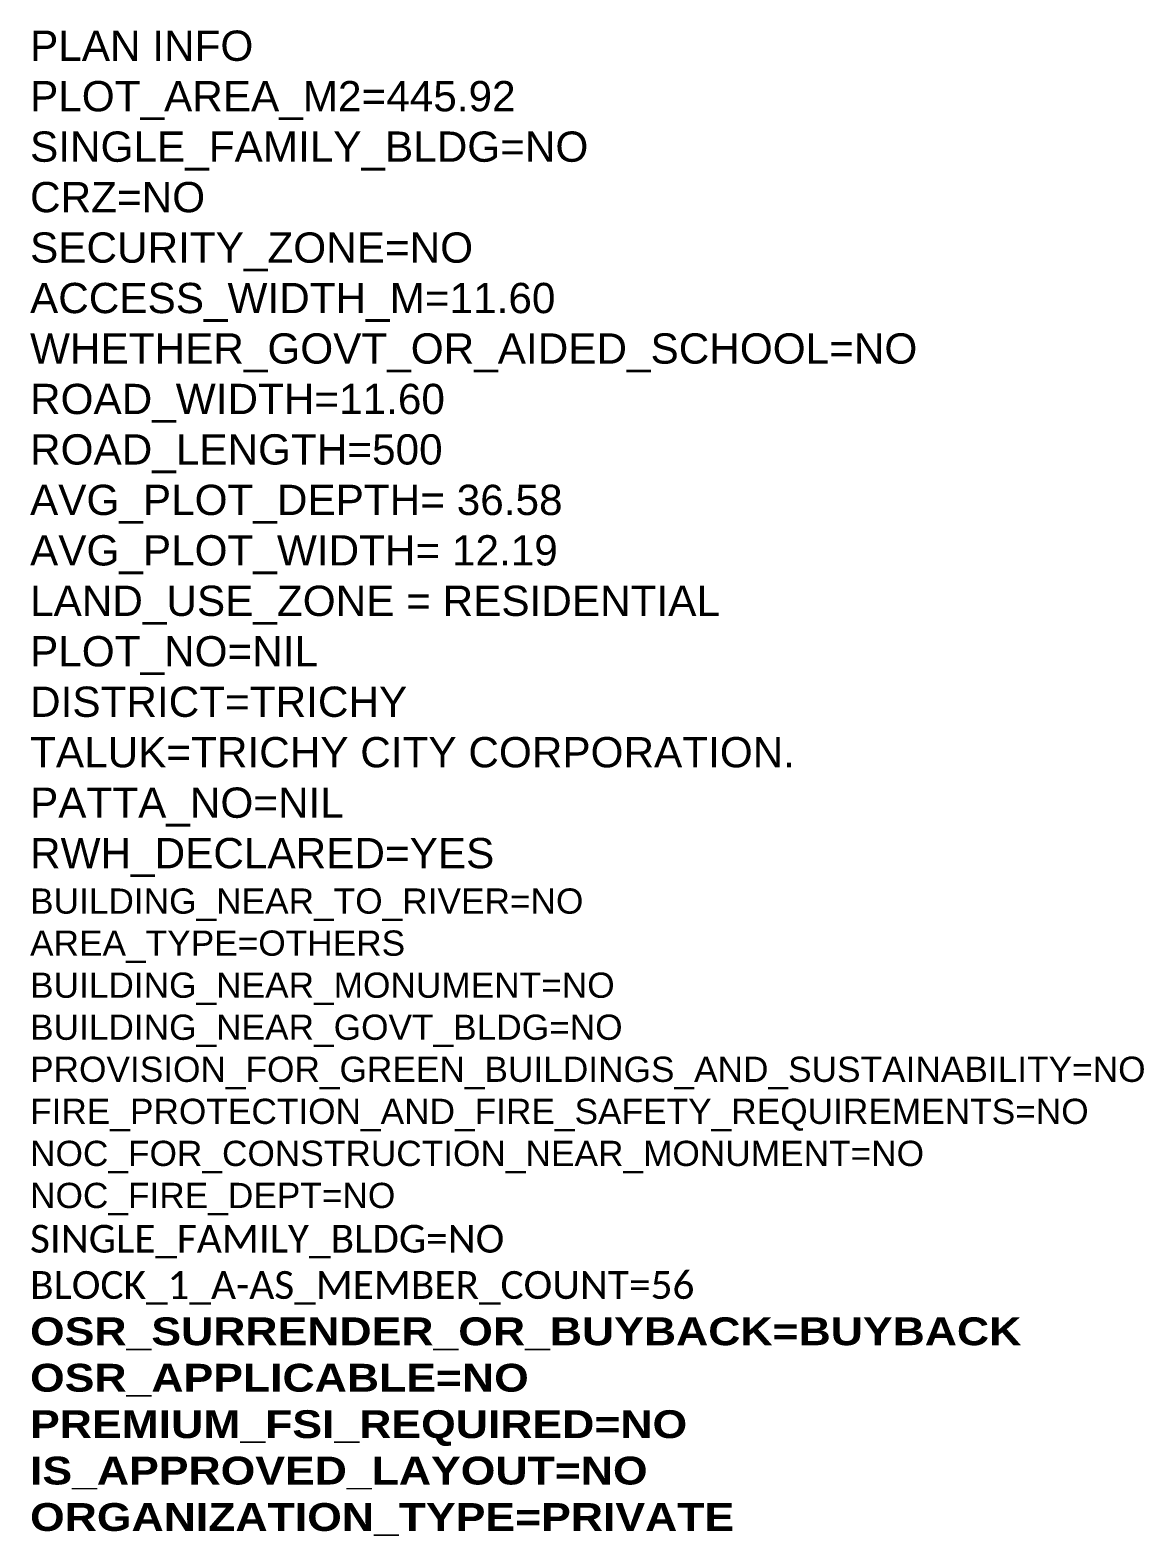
# Model space of a CAD drawing. Header units: metres. Extents: x 7608 to 7792, y -2400 to -2275.
# Drawn here: x 7755.48 to 7792.26, y -2332 to -2282.26 of the extents above; entities that cross this region are included whole.
import ezdxf

# ---------------------------------------------------------------- set-up
doc = ezdxf.new("R2010")
doc.units = ezdxf.units.M
doc.header["$MEASUREMENT"] = 0
doc.layers.add('PLAN_INFO', color=7, linetype='Continuous')
doc.styles.get("Standard").update_dxf_attribs({"font": 'arial.ttf'})

msp = doc.modelspace()

# ---------------------------------------------------------------- texts
at = {"layer": 'PLAN_INFO', "color": 1, "insert": (7755.47656, -2282.27653), "char_height": 1, "width": 36.1755827, "attachment_point": 1}
msp.add_mtext('PLAN INFO\\PPLOT_AREA_M2=445.92\\PSINGLE_FAMILY_BLDG=NO\\PCRZ=NO\\PSECURITY_ZONE=NO\\PACCESS_WIDTH_M=11.60\\PWHETHER_GOVT_OR_AIDED_SCHOOL=NO\\PROAD_WIDTH=11.60\\PROAD_LENGTH=500\\PAVG_PLOT_DEPTH= 36.58\\PAVG_PLOT_WIDTH= 12.19\\PLAND_USE_ZONE = RESIDENTIAL\\PPLOT_NO=NIL \\PDISTRICT=TRICHY\\PTALUK=TRICHY CITY CORPORATION. \\PPATTA_NO=NIL\\PRWH_DECLARED=YES\\P{\\H0.83333x;BUILDING_NEAR_TO_RIVER=NO\\PAREA_TYPE=OTHERS\\PBUILDING_NEAR_MONUMENT=NO\\PBUILDING_NEAR_GOVT_BLDG=NO\\PPROVISION_FOR_GREEN_BUILDINGS_AND_SUSTAINABILITY=NO\\PFIRE_PROTECTION_AND_FIRE_SAFETY_REQUIREMENTS=NO\\PNOC_FOR_CONSTRUCTION_NEAR_MONUMENT=NO\\PNOC_FIRE_DEPT=NO\\P\\fCalibri|b0|i0|c0|p34;\\H1.10001x;SINGLE_FAMILY_BLDG=NO\\PBLOCK_1_A-AS_MEMBER_COUNT=56\\P\\fArial Black|b0|i0|c0|p34;\\H1.00363x;OSR_SURRENDER_OR_BUYBACK=BUYBACK\\POSR_APPLICABLE=NO\\PPREMIUM_FSI_REQUIRED=NO\\PIS_APPROVED_LAYOUT=NO\\PORGANIZATION_TYPE=PRIVATE }', dxfattribs=at)

doc.saveas('drawing.dxf')
